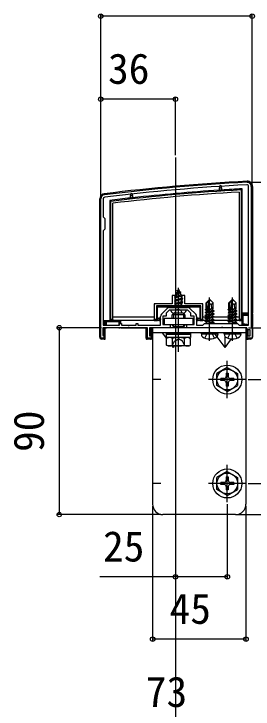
# Model space of a CAD drawing. Units: millimetres, scale not verified. Extents: x -875 to 875, y -1304 to 1297.
# Drawn here: x 548.1 to 663.5, y 669.7 to 1004.4 of the extents above; entities that cross this region are included whole.
import ezdxf
from ezdxf.enums import TextEntityAlignment as Align

# ---------------------------------------------------------------- set-up
doc = ezdxf.new("R2010")
doc.units = ezdxf.units.MM
doc.header["$LTSCALE"] = 8
for name, color, linetype in [('0-2_YKK_11', 7, 'Continuous'), ('0-3_YKK_12', 2, 'Continuous'), ('0-4_YKK_13', 4, 'Continuous'), ('0-6_YKK_D', 6, 'Continuous')]:
    doc.layers.add(name, color=color, linetype=linetype)
doc.styles.add('ＭＳ ゴシック', font='')
doc.styles.get('ＭＳ ゴシック').set_extended_font_data('MS Gothic')

msp = doc.modelspace()

# ---------------------------------------------------------------- linework, layer by layer
at = {"layer": '0-2_YKK_11'}
for p, q in [((661.3, 854.533), (661.3, 921.333)), ((619.239, 859.77), (622.064, 862.594)), ((623.124, 863.033), (631.876, 863.033)), ((632.936, 862.594), (635.761, 859.77))]:
    msp.add_line(p, q, dxfattribs=at)
for points in [[(662.5, 921.333), (662.5, 853.833), (663, 853.333), (663, 848.333), (660.5, 848.333), (660.5, 849.333), (662, 849.333), (662, 852.333), (660.5, 852.333), (660.5, 853.333), (653.958, 853.333), (653.775, 853.453), (653.225, 853.453), (653.042, 853.333), (648.958, 853.333), (648.775, 853.453), (648.225, 853.453), (648.042, 853.333), (642.958, 853.333), (642.775, 853.453), (642.225, 853.453), (642.042, 853.333), (631.5, 853.333), (631.5, 854.833), (635, 854.833), (635, 858.833), (633.5, 858.833), (633.5, 860.333), (632, 861.833), (627.958, 861.833), (627.775, 861.953), (627.225, 861.953), (627.042, 861.833), (623, 861.833), (621.5, 860.333), (621.5, 858.833), (620, 858.833), (620, 854.833), (623.5, 854.833), (623.5, 853.333)], [(623.5, 853.333), (613.5, 853.333), (613.5, 849.333), (614.5, 849.333), (614.5, 848.333), (612.5, 848.333), (612.5, 853.333), (603.958, 853.333), (603.775, 853.453), (603.225, 853.453), (603.042, 853.333), (591, 853.333), (591, 849.625), (591.25, 849.329), (591.5, 849.033), (591.5, 848.333), (590, 848.333), (590, 915.333)], [(591.2, 915.333), (591.2, 906.633), (592, 905.833), (592, 900.833), (591.2, 900.033), (591.2, 854.533), (599.1, 854.533), (599.1, 855.333), (600, 855.333), (600, 854.533), (607, 854.533), (607, 855.333), (607.9, 855.333), (607.9, 854.533), (618.8, 854.533), (618.8, 858.709)], [(636.2, 858.709), (636.2, 854.533), (639.2, 854.533), (640, 855.333), (656, 855.333), (656.8, 854.533), (661.3, 854.533)]]:
    msp.add_lwpolyline(points, dxfattribs=at)
for centre, radius, start, end in [((713.281, -75.266), 999.996, 93.03159, 96.98007), ((713.281, -75.266), 998.796, 93.03159, 96.98007), ((660.5, 921.333), 2, 359.99999, 93.0316), ((660.5, 921.333), 0.8, 359.99999, 93.03161), ((592, 915.333), 2, 96.98007, 179.99999), ((592, 915.333), 0.8, 96.98007, 179.99999), ((623.124, 861.533), 1.5, 90.00002, 135.00001), ((631.876, 861.533), 1.5, 44.99999, 89.99998), ((620.3, 858.709), 1.5, 134.99999, 179.99998), ((634.7, 858.709), 1.5, 0.00002, 45.00001)]:
    msp.add_arc(centre, radius, start, end, dxfattribs=at)
at = {"layer": '0-3_YKK_12'}
msp.add_line((626, 935.331), (626, 375.8), dxfattribs=at)
at = {"layer": '0-4_YKK_13'}
for p, q in [((647.2, 921.238), (647.2, 920.738)), ((647.2, 920.738), (648.2, 920.738)), ((647.2, 919.538), (647.2, 920.738)), ((648.2, 920.738), (648.2, 921.238)), ((648.2, 920.738), (648.2, 919.604)), ((663.2, 921.333), (663.2, 860.333)), ((604.3, 917.456), (604.3, 916.956)), ((605.3, 916.956), (605.3, 917.456)), ((656.7, 918.621), (656.7, 857.333)), ((657.7, 919.679), (657.7, 857.333)), ((589.5, 848.832), (589.5, 915.333)), ((594.3, 914.605), (594.8, 914.162)), ((604.3, 916.956), (605.3, 916.956)), ((604.3, 915.756), (604.3, 916.956)), ((605.3, 916.956), (605.3, 915.865)), ((595.8, 857.333), (595.8, 913.274)), ((626.1, 869.553), (628.55, 870.348)), ((627.5, 871.833), (626.753, 870.031)), ((626.753, 870.031), (627.924, 870.81)), ((626.9, 871.143), (627.154, 870.997)), ((627.5, 858.333), (627.5, 872.487)), ((627.5, 871.833), (627.924, 870.81)), ((627.924, 870.81), (628.55, 870.448)), ((628.199, 870.146), (628.55, 870.348)), ((628.55, 870.348), (628.55, 870.448)), ((625.5, 868.063), (629.25, 868.858)), ((625.5, 867.963), (629.25, 868.758)), ((625.5, 868.063), (626.076, 868.396)), ((625.5, 867.963), (625.5, 868.063)), ((625.5, 867.963), (626.025, 867.66)), ((629.5, 867.268), (625.5, 866.473)), ((625.5, 866.373), (629.5, 867.168)), ((628.866, 868.537), (626.025, 867.66)), ((626.025, 866.777), (626.025, 867.66)), ((626.025, 866.777), (628.975, 867.572)), ((626.468, 869.341), (626.076, 868.396)), ((626.076, 868.396), (628.57, 869.251)), ((626.1, 869.653), (626.753, 870.031)), ((626.1, 869.553), (626.468, 869.341)), ((626.468, 869.341), (628.199, 870.146)), ((628.199, 870.146), (628.57, 869.251)), ((628.57, 869.251), (629.25, 868.858)), ((628.866, 868.537), (629.25, 868.758)), ((628.866, 868.537), (628.975, 868.272)), ((628.975, 867.572), (628.975, 868.272)), ((628.975, 867.572), (629.5, 867.268)), ((628.975, 866.865), (629.5, 867.168)), ((629.25, 868.758), (629.25, 868.858)), ((629.5, 867.168), (629.5, 867.268)), ((642.5, 846.933), (642.5, 867.833)), ((653.5, 846.933), (653.5, 867.833)), ((616.8, 863.833), (616.8, 857.333)), ((638.2, 863.833), (616.8, 863.833)), ((625.5, 866.473), (626.025, 866.777)), ((625.5, 866.373), (625.5, 866.473)), ((625.5, 866.373), (626.025, 866.07)), ((625.5, 864.883), (629.5, 865.678)), ((629.5, 865.578), (625.5, 864.783)), ((625.5, 864.783), (626.025, 864.48)), ((625.721, 863.421), (626.025, 863.597)), ((628.975, 866.865), (626.025, 866.07)), ((626.025, 865.187), (626.025, 866.07)), ((626.025, 865.187), (628.975, 865.982)), ((628.975, 865.275), (626.025, 864.48)), ((626.025, 863.597), (626.025, 864.48)), ((626.025, 863.597), (628.975, 864.392)), ((626.142, 863.421), (629.5, 864.088)), ((629.5, 863.988), (626.645, 863.421)), ((628.975, 863.685), (627.994, 863.421)), ((628.975, 865.982), (628.975, 866.865)), ((628.975, 865.982), (629.5, 865.678)), ((628.975, 864.392), (628.975, 865.275)), ((628.975, 864.392), (629.5, 864.088)), ((628.975, 863.685), (629.5, 863.988)), ((628.975, 863.421), (628.975, 863.685)), ((629.5, 863.988), (629.5, 864.088)), ((638.2, 857.333), (638.2, 863.833)), ((639.2, 857.333), (639.2, 864.833)), ((642.35, 866.833), (640.8, 865.283)), ((640.8, 862.314), (640.8, 865.283)), ((641.1, 865.159), (642.35, 866.409)), ((641.1, 860.882), (641.1, 865.159)), ((641.168, 860.711), (642.35, 866.409)), ((641.59, 860.827), (642.5, 865.212)), ((642.65, 866.833), (642.35, 866.833)), ((642.35, 866.409), (642.35, 866.833)), ((642.5, 865.212), (642.5, 866.833)), ((642.5, 865.212), (642.65, 866.833)), ((642.65, 866.833), (644.2, 865.283)), ((643.243, 864.48), (644.2, 865.283)), ((644.2, 862.433), (644.2, 865.283)), ((653.35, 866.833), (651.8, 865.283)), ((651.8, 862.314), (651.8, 865.283)), ((652.1, 865.159), (653.35, 866.409)), ((652.1, 860.882), (652.1, 865.159)), ((652.168, 860.711), (653.35, 866.409)), ((652.59, 860.827), (653.5, 865.212)), ((653.65, 866.833), (653.35, 866.833)), ((653.35, 866.409), (653.35, 866.833)), ((653.5, 865.212), (653.5, 866.833)), ((653.5, 865.212), (653.65, 866.833)), ((653.65, 866.833), (655.2, 865.283)), ((654.243, 864.48), (655.2, 865.283)), ((655.2, 862.433), (655.2, 865.283)), ((631.096, 861.833), (623.904, 861.833)), ((624.5, 859.533), (625.5, 860.533)), ((625.5, 860.533), (629.5, 860.533)), ((629.135, 863.421), (625.721, 863.421)), ((625.782, 860.533), (626.355, 861.683)), ((625.865, 863.033), (625.865, 863.421)), ((627.5, 862.292), (626.355, 861.683)), ((627.5, 841.712), (627.5, 863.122)), ((627.5, 862.292), (628.645, 861.683)), ((629.218, 860.533), (628.645, 861.683)), ((629.135, 863.033), (629.135, 863.421)), ((630.5, 859.533), (629.5, 860.533)), ((640.4, 860.683), (641.113, 860.802)), ((641.168, 860.711), (640.4, 860.583)), ((640.4, 860.583), (640.4, 860.683)), ((640.4, 860.583), (640.95, 860.266)), ((640.5, 862.141), (640.8, 862.314)), ((640.5, 862.141), (641.1, 862.258)), ((640.5, 861.926), (640.5, 862.141)), ((640.5, 861.926), (641.1, 862.025)), ((640.5, 861.926), (640.95, 861.666)), ((640.8, 862.433), (641.1, 862.433)), ((640.95, 861.666), (641.103, 861.701)), ((640.95, 861.001), (640.95, 861.666)), ((640.95, 860.266), (644.05, 860.966)), ((640.95, 859.601), (640.95, 860.266)), ((644.6, 861.283), (641.574, 860.779)), ((641.602, 860.884), (644.6, 861.383)), ((641.66, 861.161), (644.05, 861.701)), ((641.805, 861.859), (644.05, 862.366)), ((641.865, 862.151), (643.583, 862.433)), ((641.92, 862.417), (642.004, 862.433)), ((641.924, 862.433), (644.2, 862.433)), ((644.2, 862.433), (644.05, 862.366)), ((644.05, 861.701), (644.05, 862.366)), ((644.6, 861.383), (644.05, 861.701)), ((644.6, 861.283), (644.05, 860.966)), ((644.05, 860.301), (644.05, 860.966)), ((644.6, 859.983), (644.05, 860.301)), ((644.6, 861.283), (644.6, 861.383)), ((651.4, 860.683), (652.113, 860.802)), ((652.168, 860.711), (651.4, 860.583)), ((651.4, 860.583), (651.4, 860.683)), ((651.4, 860.583), (651.95, 860.266)), ((651.5, 862.141), (651.8, 862.314)), ((651.5, 862.141), (652.1, 862.258)), ((651.5, 861.926), (651.5, 862.141)), ((651.5, 861.926), (652.1, 862.025)), ((651.5, 861.926), (651.95, 861.666)), ((651.8, 862.433), (652.1, 862.433)), ((651.95, 861.666), (652.103, 861.701)), ((651.95, 861.001), (651.95, 861.666)), ((651.95, 860.266), (655.05, 860.966)), ((651.95, 859.601), (651.95, 860.266)), ((655.6, 861.283), (652.574, 860.779)), ((652.602, 860.884), (655.6, 861.383)), ((652.66, 861.161), (655.05, 861.701)), ((652.805, 861.859), (655.05, 862.366)), ((652.865, 862.151), (654.583, 862.433)), ((652.92, 862.417), (653.004, 862.433)), ((652.924, 862.433), (655.2, 862.433)), ((655.2, 862.433), (655.05, 862.366)), ((655.05, 861.701), (655.05, 862.366)), ((655.6, 861.383), (655.05, 861.701)), ((655.6, 861.283), (655.05, 860.966)), ((655.05, 860.301), (655.05, 860.966)), ((655.6, 859.983), (655.05, 860.301)), ((655.6, 861.283), (655.6, 861.383)), ((661.3, 860.333), (658.2, 860.333)), ((663.2, 860.333), (662.5, 860.333)), ((595.8, 857.333), (594.8, 857.333)), ((615.8, 858.333), (595.8, 858.333)), ((595.8, 857.333), (595.8, 856.833)), ((616.8, 857.333), (615.8, 857.333)), ((615.8, 856.833), (615.8, 857.333)), ((617.3, 857.833), (618, 857.833)), ((618, 857.833), (618, 856.833)), ((618.5, 857.833), (618, 857.833)), ((624.5, 857.733), (624.5, 859.533)), ((630.5, 859.533), (624.5, 859.533)), ((625.04, 860.073), (625.04, 857.733)), ((629.96, 860.073), (629.96, 857.733)), ((630.5, 859.533), (630.5, 857.733)), ((637, 857.833), (636.5, 857.833)), ((637, 856.833), (637, 857.833)), ((637, 857.833), (637.7, 857.833)), ((639.2, 857.333), (638.2, 857.333)), ((656.7, 858.333), (639.2, 858.333)), ((639.2, 857.333), (639.2, 856.833)), ((640.4, 859.283), (644.6, 859.983)), ((644.6, 859.883), (640.4, 859.183)), ((640.4, 859.183), (640.4, 859.283)), ((640.4, 859.183), (640.95, 858.866)), ((640.4, 857.883), (644.6, 858.583)), ((644.6, 858.483), (640.4, 857.783)), ((640.4, 857.783), (640.4, 857.883)), ((640.4, 857.783), (640.95, 857.466)), ((640.4, 856.483), (644.6, 857.183)), ((644.6, 857.083), (640.4, 856.383)), ((640.95, 858.866), (644.05, 859.566)), ((640.95, 858.201), (640.95, 858.866)), ((640.95, 857.466), (644.05, 858.166)), ((640.95, 856.801), (640.95, 857.466)), ((644.6, 859.883), (644.05, 859.566)), ((644.05, 858.901), (644.05, 859.566)), ((644.6, 858.583), (644.05, 858.901)), ((644.6, 858.483), (644.05, 858.166)), ((644.05, 857.501), (644.05, 858.166)), ((644.6, 857.183), (644.05, 857.501)), ((644.6, 857.083), (644.05, 856.766)), ((644.6, 859.883), (644.6, 859.983)), ((644.6, 858.483), (644.6, 858.583)), ((644.6, 857.083), (644.6, 857.183)), ((651.4, 859.283), (655.6, 859.983)), ((655.6, 859.883), (651.4, 859.183)), ((651.4, 859.183), (651.4, 859.283)), ((651.4, 859.183), (651.95, 858.866)), ((651.4, 857.883), (655.6, 858.583)), ((655.6, 858.483), (651.4, 857.783)), ((651.4, 857.783), (651.4, 857.883)), ((651.4, 857.783), (651.95, 857.466)), ((651.4, 856.483), (655.6, 857.183)), ((655.6, 857.083), (651.4, 856.383)), ((651.95, 858.866), (655.05, 859.566)), ((651.95, 858.201), (651.95, 858.866)), ((651.95, 857.466), (655.05, 858.166)), ((651.95, 856.801), (651.95, 857.466)), ((655.6, 859.883), (655.05, 859.566)), ((655.05, 858.901), (655.05, 859.566)), ((655.6, 858.583), (655.05, 858.901)), ((655.6, 858.483), (655.05, 858.166)), ((655.05, 857.501), (655.05, 858.166)), ((655.6, 857.183), (655.05, 857.501)), ((655.6, 857.083), (655.05, 856.766)), ((655.6, 859.883), (655.6, 859.983)), ((655.6, 858.483), (655.6, 858.583)), ((655.6, 857.083), (655.6, 857.183)), ((657.7, 857.333), (656.7, 857.333)), ((656.7, 856.833), (656.7, 857.333)), ((658.2, 859.833), (661.3, 859.833)), ((658.7, 855.243), (658.7, 859.333)), ((662.5, 859.833), (663.169, 859.833)), ((662.5, 859.333), (663.108, 859.333)), ((663.108, 859.333), (663.108, 854.362)), ((591.7, 856.833), (591.7, 854.533)), ((591.7, 856.833), (594.3, 856.833)), ((592.2, 854.533), (592.2, 856.833)), ((592.7, 854.533), (592.7, 856.333)), ((594.3, 856.833), (595.8, 856.833)), ((615.8, 856.833), (595.8, 856.833)), ((599.2, 856.833), (599.2, 855.257)), ((599.7, 855.333), (599.7, 856.833)), ((618, 856.833), (617.3, 856.833)), ((618, 856.833), (618.5, 856.833)), ((624.5, 854.633), (624.5, 854.833)), ((624.5, 854.633), (625.04, 853.698)), ((630.5, 854.633), (624.5, 854.633)), ((630.5, 854.833), (630.5, 854.633)), ((636.5, 856.833), (637, 856.833)), ((637.7, 856.833), (637, 856.833)), ((656.7, 856.833), (639.2, 856.833)), ((640.4, 856.383), (640.4, 856.483)), ((640.4, 856.383), (640.95, 856.066)), ((640.95, 856.066), (644.05, 856.766)), ((640.95, 855.401), (640.95, 856.066)), ((641.9, 855.333), (644.6, 855.783)), ((644.6, 855.683), (642.5, 855.333)), ((643.906, 855.333), (644.05, 855.366)), ((644.05, 856.101), (644.05, 856.766)), ((644.6, 855.783), (644.05, 856.101)), ((644.6, 855.683), (644.05, 855.366)), ((644.05, 855.333), (644.05, 855.366)), ((644.6, 855.683), (644.6, 855.783)), ((651.4, 856.383), (651.4, 856.483)), ((651.4, 856.383), (651.95, 856.066)), ((651.95, 856.066), (655.05, 856.766)), ((651.95, 855.401), (651.95, 856.066)), ((652.9, 855.333), (655.6, 855.783)), ((655.6, 855.683), (653.5, 855.333)), ((654.906, 855.333), (655.05, 855.366)), ((655.05, 856.101), (655.05, 856.766)), ((655.6, 855.783), (655.05, 856.101)), ((655.6, 855.683), (655.05, 855.366)), ((655.05, 855.333), (655.05, 855.366)), ((655.6, 855.683), (655.6, 855.783)), ((656.7, 856.833), (658.2, 856.833)), ((658.2, 854.533), (658.2, 856.833)), ((658.2, 854.833), (658.7, 855.243)), ((659.7, 854.533), (658.2, 854.833)), ((661.281, 854.727), (658.7, 855.243)), ((663.108, 854.362), (662.5, 854.483)), ((663.169, 853.84), (662.5, 853.973)), ((591.7, 853.333), (591.7, 847.833)), ((592.2, 847.864), (592.2, 853.333)), ((592.2, 853.333), (592.7, 853.333)), ((598.7, 853.333), (592.7, 853.333)), ((598.7, 853.333), (599.2, 853.333)), ((599.7, 853.333), (599.2, 853.333)), ((599.7, 853.333), (612.3, 853.333)), ((611.8, 853.333), (611.8, 848.365)), ((612.3, 847.833), (612.3, 853.333)), ((614, 853.333), (614, 849.333)), ((660.2, 853.333), (614, 853.333)), ((614.5, 847.864), (614.5, 853.333)), ((615, 853.333), (615, 768.333)), ((660, 853.333), (615, 853.333)), ((660, 850.833), (615, 850.833)), ((621.785, 848.12), (619.75, 850.833)), ((621.75, 850.833), (633.25, 850.833)), ((638.5, 850.333), (638.588, 850.833)), ((638.5, 850.333), (638.641, 849.531)), ((638.5, 850.333), (646.5, 850.333)), ((638.588, 850.833), (646.412, 850.833)), ((650, 843.833), (644.75, 850.833)), ((646.5, 850.333), (646.359, 849.531)), ((646.5, 850.333), (646.412, 850.833)), ((649.5, 850.333), (649.588, 850.833)), ((649.5, 850.333), (649.641, 849.531)), ((649.5, 850.333), (657.5, 850.333)), ((649.588, 850.833), (657.412, 850.833)), ((657.5, 850.333), (657.359, 849.531)), ((657.5, 850.333), (657.412, 850.833)), ((660, 853.333), (660, 768.333)), ((660.5, 853.033), (660.5, 847.864)), ((661, 849.333), (661, 852.333)), ((662.951, 853.373), (663.2, 853.324)), ((663.2, 853.324), (663.2, 848.832)), ((591.7, 847.833), (590.498, 847.833)), ((614, 847.833), (612.3, 847.833)), ((614, 848.333), (614, 847.833)), ((622.5, 848.533), (621.727, 848.086)), ((621.727, 844.98), (621.727, 848.086)), ((621.75, 848.533), (621.75, 850.033)), ((633.25, 850.033), (621.75, 850.033)), ((633.25, 848.533), (621.75, 848.533)), ((632.5, 848.533), (622.5, 848.533)), ((624.613, 844.98), (624.613, 848.086)), ((630.387, 844.98), (630.387, 848.086)), ((632.5, 848.533), (633.274, 848.086)), ((633.25, 850.033), (633.25, 848.533)), ((633.273, 844.98), (633.273, 848.086)), ((650, 843.833), (650, 848.958)), ((650, 843.833), (653.085, 847.947)), ((661, 847.833), (661, 848.333)), ((662.202, 847.833), (661, 847.833)), ((622.5, 844.533), (621.727, 844.98)), ((632.5, 844.533), (622.5, 844.533)), ((625, 843.833), (624.475, 844.533)), ((625, 843.833), (625.525, 844.533)), ((625, 843.833), (625, 844.533)), ((632.5, 844.533), (633.274, 844.98)), ((651, 819.333), (651, 837.333)), ((651, 834.083), (646, 831.197)), ((651, 834.083), (656, 831.197)), ((646, 825.47), (646, 831.197)), ((650.5, 831.483), (650.5, 829.833)), ((650.5, 831.483), (651.5, 831.483)), ((651.5, 831.483), (651.5, 829.833)), ((656, 831.197), (656, 825.47)), ((619, 828.333), (615, 828.333)), ((660, 828.333), (642, 828.333)), ((649.5, 828.833), (647.85, 828.833)), ((647.85, 827.833), (647.85, 828.833)), ((649.5, 827.833), (647.85, 827.833)), ((650.5, 826.833), (650.5, 825.183)), ((651.5, 826.833), (651.5, 825.183)), ((654.15, 828.833), (652.5, 828.833)), ((654.15, 827.833), (652.5, 827.833)), ((654.15, 828.833), (654.15, 827.833)), ((660, 828.333), (656, 828.333)), ((651, 822.583), (646, 825.47)), ((651.5, 825.183), (650.5, 825.183)), ((651, 822.583), (656, 825.47)), ((651, 769.333), (651, 787.333)), ((651, 784.083), (646, 781.197)), ((651, 784.083), (656, 781.197)), ((646, 775.47), (646, 781.197)), ((650.5, 781.483), (650.5, 779.833)), ((650.5, 781.483), (651.5, 781.483)), ((651.5, 781.483), (651.5, 779.833)), ((656, 781.197), (656, 775.47)), ((619, 778.333), (615, 778.333)), ((660, 778.333), (642, 778.333)), ((649.5, 778.833), (647.85, 778.833)), ((647.85, 777.833), (647.85, 778.833)), ((649.5, 777.833), (647.85, 777.833)), ((650.5, 776.833), (650.5, 775.183)), ((651.5, 776.833), (651.5, 775.183)), ((654.15, 778.833), (652.5, 778.833)), ((654.15, 777.833), (652.5, 777.833)), ((654.15, 778.833), (654.15, 777.833)), ((660, 778.333), (656, 778.333)), ((651, 772.583), (646, 775.47)), ((651.5, 775.183), (650.5, 775.183)), ((651, 772.583), (656, 775.47)), ((626, 767.333), (626, 763.333)), ((655, 763.333), (620, 763.333))]:
    msp.add_line(p, q, dxfattribs=at)
for points in [[(657.7, 857.333), (658.2, 856.833), (658.2, 920.207), (657.7, 919.679)], [(594.3, 914.605), (594.3, 856.833), (594.8, 857.333), (594.8, 914.162)], [(626.1, 869.553), (626.1, 869.653), (628.55, 870.448)], [(626.9, 871.143), (626.9, 871.243), (627.367, 871.513)], [(639.2, 864.833), (630.6, 864.833), (630.6, 868.833), (629.1, 868.833), (629.1, 864.833), (625.9, 864.833), (625.9, 868.833), (624.4, 868.833), (624.4, 864.833), (615.8, 864.833), (615.8, 857.333)], [(616.8, 863.833), (617.3, 863.333), (637.7, 863.333)], [(625.5, 864.783), (625.5, 864.883), (626.025, 865.187)], [(628.975, 865.275), (629.5, 865.578), (629.5, 865.678)], [(638.2, 863.833), (637.7, 863.333), (637.7, 857.833), (637.7, 856.833)], [(642.5, 865.212), (643.243, 864.48), (643.4, 862.433)], [(653.5, 865.212), (654.243, 864.48), (654.4, 862.433)], [(617.3, 856.833), (617.3, 857.833), (617.3, 863.333)], [(640.4, 860.683), (640.95, 861.001), (641.1, 861.035)], [(640.4, 859.283), (640.95, 859.601), (644.05, 860.301)], [(651.4, 860.683), (651.95, 861.001), (652.1, 861.035)], [(651.4, 859.283), (651.95, 859.601), (655.05, 860.301)], [(615.8, 856.833), (617.3, 856.833), (616.8, 857.333)], [(638.2, 857.333), (637.7, 856.833), (639.2, 856.833)], [(640.4, 857.883), (640.95, 858.201), (644.05, 858.901)], [(640.4, 856.483), (640.95, 856.801), (644.05, 857.501)], [(651.4, 857.883), (651.95, 858.201), (655.05, 858.901)], [(651.4, 856.483), (651.95, 856.801), (655.05, 857.501)], [(658.2, 859.833), (658.7, 859.333), (661.3, 859.333)], [(592.2, 856.833), (592.7, 856.333), (598.7, 856.333)], [(599.2, 856.833), (598.7, 856.333), (598.7, 854.533)], [(625.04, 854.833), (625.04, 853.698), (625.04, 853.333)], [(630.5, 854.633), (629.96, 853.698), (625.04, 853.698)], [(629.96, 854.833), (629.96, 853.698), (629.96, 853.333)], [(640.833, 855.333), (640.95, 855.401), (644.05, 856.101)], [(651.833, 855.333), (651.95, 855.401), (655.05, 856.101)], [(633.25, 850.833), (633.25, 850.033), (621.75, 850.033), (621.75, 850.833)], [(640.242, 848.338), (641.355, 850.571), (642.5, 851.179)], [(644.758, 848.338), (643.645, 850.571), (642.5, 851.179)], [(651.242, 848.338), (652.355, 850.571), (653.5, 851.179)], [(655.758, 848.338), (654.645, 850.571), (653.5, 851.179)], [(624.45, 844.53), (625.6, 846.888), (627.5, 847.899)], [(630.55, 844.53), (629.4, 846.888), (627.5, 847.899)]]:
    msp.add_lwpolyline(points, dxfattribs=at)
msp.add_lwpolyline([(634.5, 857.733), (620.5, 857.733), (620.5, 854.833), (634.5, 854.833)], close=True, dxfattribs=at)
for centre, radius in [((651, 828.333), 7), ((651, 828.333), 5), ((651, 778.333), 7), ((651, 778.333), 5)]:
    msp.add_circle(centre, radius, dxfattribs=at)
for centre, radius, start, end in [((660.7, 921.333), 2.5, 0, 93.01138), ((713.129, -75.288), 1000.5, 93.01138, 96.97129), ((647.7, 921.238), 0.5, 90, 180), ((647.7, 921.238), 0.5, 0, 90), ((592, 915.333), 2.5, 96.97129, 180), ((713.281, -75.27), 996.5, 93.1974, 96.82845), ((713.281, -75.27), 995.5, 93.25826, 96.77738), ((604.8, 917.456), 0.5, 90, 180), ((604.8, 917.456), 0.5, 0, 90), ((713.281, -75.27), 997, 93.80034, 96.21767), ((713.281, -75.27), 997, 93.74275, 93.80034), ((713.281, -75.27), 997, 93.16701, 93.74275), ((713.281, -75.27), 997, 96.27548, 96.85395), ((713.281, -75.27), 997, 96.21767, 96.27548), ((623.904, 861.679), 0.154, 90, 207.28096), ((627.5, 863.533), 4.2, 207.28096, 234.69714), ((627.5, 863.533), 4.2, 305.30286, 332.71904), ((631.096, 861.679), 0.154, 332.71904, 90), ((641.348, 860.882), 0.248, 180, 347.19096), ((652.348, 860.882), 0.248, 180, 347.19096), ((618.5, 857.333), 0.5, 0, 90), ((618.5, 857.333), 0.5, 270, 0), ((636.5, 857.333), 0.5, 90, 180), ((636.5, 857.333), 0.5, 180, 270), ((623.17, 845.977), 2.556, 55.61708, 124.38292), ((627.5, 838.979), 9.554, 72.41276, 107.58724), ((631.83, 845.977), 2.556, 55.61708, 124.38292), ((639.528, 849.687), 0.9, 190, 237.94412), ((642.5, 854.433), 6.5, 237.94412, 302.05588), ((645.472, 849.687), 0.9, 302.05588, 350), ((650.528, 849.687), 0.9, 190, 237.94412), ((653.5, 854.433), 6.5, 237.94412, 302.05588), ((656.472, 849.687), 0.9, 302.05588, 350), ((623.17, 847.089), 2.556, 235.61708, 304.38292), ((627.5, 854.087), 9.554, 252.41276, 287.58724), ((631.83, 847.089), 2.556, 235.61708, 304.38292), ((649.5, 829.833), 1, 270, 0), ((649.5, 826.833), 1, 0, 90), ((652.5, 829.833), 1, 180, 270), ((652.5, 826.833), 1, 90, 180), ((649.5, 779.833), 1, 270, 0), ((649.5, 776.833), 1, 0, 90), ((652.5, 779.833), 1, 180, 270), ((652.5, 776.833), 1, 90, 180), ((620, 768.333), 5, 180, 270), ((655, 768.333), 5, 270, 0)]:
    msp.add_arc(centre, radius, start, end, dxfattribs=at)
for centre, major_axis, ratio, start_param, end_param in [((663.169, 860.333), (0, 0.5), 0.061163, 3.1415927, 4.712389), ((663.139, 859.333), (0, 0.5), 0.061163, 0, 1.5707963), ((663.139, 854.356), (0, 0.51), 0.059966, 1.5587586, 3.129555), ((663.169, 853.33), (0, 0.51), 0.059966, 4.7003513, 6.2711476), ((590.502, 848.835), (-0.71, -0.71), 0.99628, 5.4996506, 7.06672), ((591.7, 847.864), (-0.5, 0), 0.061163, 1.5707963, 3.1415927), ((612.3, 848.365), (0, 0.532), 0.940706, 1.5707963, 3.1415927), ((614, 847.864), (-0.5, 0), 0.061163, 1.5707963, 3.1415927), ((661, 847.864), (-0.5, 0), 0.061163, 0, 1.5707963), ((662.198, 848.835), (0.71, -0.71), 0.99628, 5.4996506, 7.06672)]:
    msp.add_ellipse(centre, major_axis=major_axis, ratio=ratio, start_param=start_param, end_param=end_param, dxfattribs=at)
at = {"layer": '0-6_YKK_D'}
for p, q in [((590, 916.333), (590, 1004.333)), ((663, 854.209), (663, 1004.333)), ((663, 1003.333), (590, 1003.333)), ((590, 916.333), (590, 964.333)), ((626, 936.331), (626, 964.333)), ((626, 963.333), (590, 963.333)), ((661.5, 923.333), (743.7, 923.333)), ((661.5, 923.333), (783.7, 923.333)), ((590.3, 853.333), (569, 853.333)), ((570, 853.333), (570, 763.333)), ((661.2, 853.333), (703.7, 853.333)), ((661, 828.333), (743.7, 828.333)), ((661, 778.333), (743.7, 778.333)), ((661, 778.333), (743.7, 778.333)), ((661, 778.333), (703.7, 778.333)), ((615, 767.333), (615, 702.333)), ((651, 768.333), (651, 732.333)), ((660, 767.333), (660, 702.333)), ((619, 763.333), (569, 763.333)), ((656, 763.333), (703.7, 763.333)), ((660, 703.333), (615, 703.333))]:
    msp.add_line(p, q, dxfattribs=at)
msp.add_lwpolyline([(651, 733.333), (626, 733.333), (589.564, 733.333)], dxfattribs=at)
for centre in [(590, 1003.333), (663, 1003.333), (590, 963.333), (626, 963.333), (570, 853.333), (570, 763.333), (626, 733.333), (651, 733.333), (615, 703.333), (660, 703.333)]:
    msp.add_circle(centre, 1.075, dxfattribs=at)

# ---------------------------------------------------------------- texts
at = {"layer": '0-6_YKK_D', "style": 'ＭＳ ゴシック'}
for s, p in [('36', (593.511, 966.333)), ('25', (591.086, 736.333)), ('45', (623.182, 706.333)), ('73', (611.727, 666.3))]:
    msp.add_text(s, height=14.66, dxfattribs=at).set_placement(p, align=Align.BOTTOM_LEFT)
msp.add_text('90', height=14.66, rotation=90, dxfattribs=at).set_placement((567, 793.504), align=Align.BOTTOM_LEFT)

doc.saveas('drawing.dxf')
